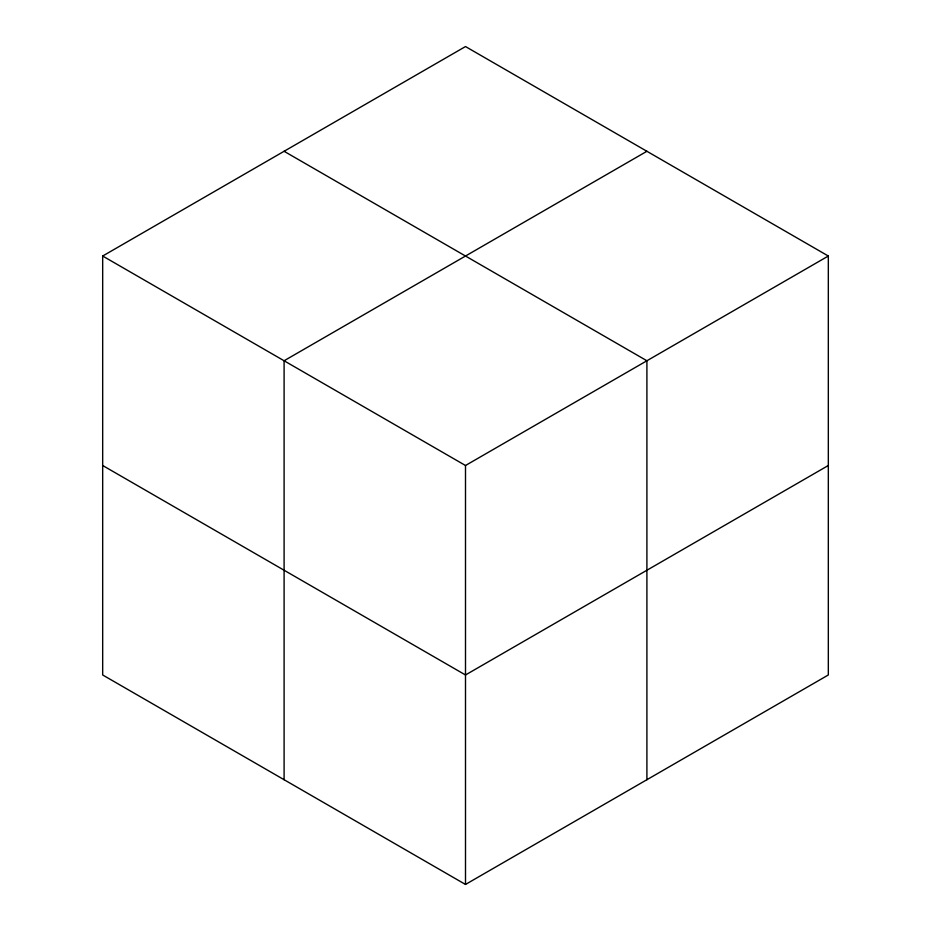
<?xml version="1.0" encoding="UTF-8"?>
<svg xmlns="http://www.w3.org/2000/svg" width="931" height="931" viewBox="0 0 931 931"><rect width="100%" height="100%" fill="white"/><g stroke="black" fill="none" stroke-linecap="round" stroke-linejoin="round"><path stroke-width="1.4" d="M102.678 256.025L465.5 46.55L828.322 256.025L828.322 674.975L465.5 884.45L102.678 674.975L102.678 256.025L465.5 465.5L828.322 256.025M646.905 151.287L284.095 360.763L284.095 779.713M828.322 465.5L465.5 674.975L102.678 465.5M284.095 151.287L646.905 360.763L646.905 779.713M465.5 465.5L465.5 884.45"/></g></svg>
